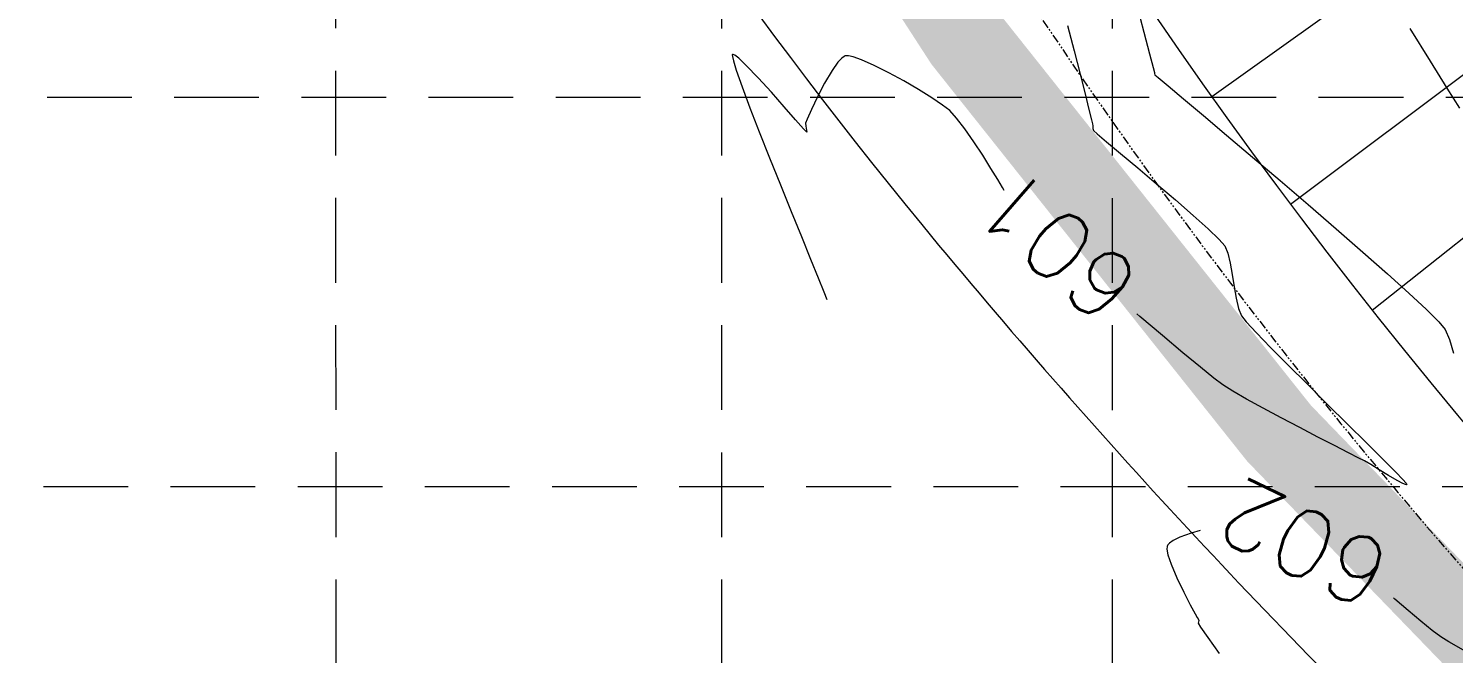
# Model space of a CAD drawing. Extents: x 2140663 to 2528301, y 336313 to 7007653.
# Drawn here: x 2527344.6 to 2527445.5, y 7006239.8 to 7006284 of the extents above; entities that cross this region are included whole.
import ezdxf

# ---------------------------------------------------------------- set-up
doc = ezdxf.new("R2010")
doc.units = 0
doc.header["$MEASUREMENT"] = 0
for name, pattern in [('HIDDEN', [0.375, 0.25, -0.125]), ('PHANTOM2', [1.25, 0.625, -0.125, 0.125, -0.125, 0.125, -0.125]), ('xdrc002pt$0$HIDDEN2', [0.1875, 0.125, -0.0625])]:
    doc.linetypes.add(name, pattern=pattern)
for name, color, linetype in [('1 EXISTING CONTOURS', 43, 'Continuous'), ('GRID', 254, 'HIDDEN'), ('LIMITS OF DISTURBANCE', 1, 'HIDDEN'), ('xdrc002ar$0$xdrc002ar$0$C-PKNG-FACE-N', 1, 'Continuous'), ('xdrc002ar$0$xdrc002ar$0$C-PKNG-STRP-N', 6, 'Continuous'), ('xdrc002bs$0$v-rail-road-exist-demo', 14, 'xdrc002bs$0$TRACKS'), ('xdrc002bs$0$v-rail-road-exst', 14, 'xdrc002bs$0$TRACKS'), ('xdrc002pt$0$V-ESMT-ACCS-N', 2, 'xdrc002pt$0$HIDDEN2'), ('xdrc002pt$0$v-prop-line', 3, 'PHANTOM2')]:
    doc.layers.add(name, color=color, linetype=linetype)
doc.styles.add('L200', font='simplex', dxfattribs={"height": 12})
doc.linetypes.add('xdrc002bs$0$TRACKS', pattern='A,0.15,[130,ltypeshp.shx,S=0.25,R=0,X=0,Y=0],0.15', length=0.3)

msp = doc.modelspace()

# ---------------------------------------------------------------- linework, layer by layer
at = {"layer": '1 EXISTING CONTOURS', "color": 43, "lineweight": 0, "extrusion": (0.9666016999727506, 0.2562833463371914, 0), "elevation": 4238605.763882617}
msp.add_lwpolyline([(6124551.259603797, 602.0000000000007), (6124549.193300936, 602.0000000000007)], dxfattribs=at)
at = {"layer": '1 EXISTING CONTOURS', "color": 43, "lineweight": 0, "extrusion": (0.9687707987243398, 0.2479579390521802, 0), "elevation": 4185752.726569037}
msp.add_lwpolyline([(6160790.158899791, 601), (6160788.302489394, 601)], dxfattribs=at)
at = {"layer": '1 EXISTING CONTOURS', "color": 43, "lineweight": 0, "extrusion": (0.9666358050656209, 0.2561546805450546, 0), "elevation": 4237790.4928522}
msp.add_lwpolyline([(6125113.336214568, 602), (6125111.760209631, 602)], dxfattribs=at)
at = {"layer": '1 EXISTING CONTOURS', "color": 43, "lineweight": 0, "extrusion": (0.8500659156973425, 0.5266763132794551, 0), "elevation": 5838536.474811409}
msp.add_lwpolyline([(4624659.174288635, 603), (4624656.459046607, 603)], dxfattribs=at)
at = {"layer": '1 EXISTING CONTOURS', "color": 43, "lineweight": 0}
for points, elevation in [([(2527394.461077902, 7006282.154099799), (2527394.44821514, 7006282.131935425)], 601), ([(2527394.44821514, 7006282.131935425), (2527394.450920553, 7006282.024147709)], 601), ([(2527402.507649023, 7006282.07292625), (2527402.443804145, 7006282.06165544)], 601), ([(2527402.673693645, 7006282.066913292), (2527402.507649023, 7006282.07292625)], 601), ([(2527405.518106358, 7006280.870333862), (2527404.497461565, 7006281.384114066)], 601), ([(2527394.729143302, 7006281.049212194), (2527395.144135083, 7006279.875132986)], 601), ([(2527400.980888102, 7006280.129426078), (2527400.472714815, 7006279.156616394)], 601), ([(2527424.326673005, 7006280.892218255), (2527424.336524314, 7006280.811599629)], 602), ([(2527424.336524314, 7006280.811599629), (2527424.349566544, 7006280.732963896)], 602), ([(2527400.472714815, 7006279.156616394), (2527400.041596602, 7006278.263863171)], 601), ([(2527425.299613714, 7006279.936796872), (2527426.384117214, 7006279.027316366)], 602), ([(2527398.923215695, 7006277.544571458), (2527398.128846787, 7006278.453660368)], 601), ([(2527409.841540277, 7006278.188454092), (2527409.325305681, 7006278.588299855)], 601), ([(2527399.620099099, 7006277.305141476), (2527399.643027985, 7006277.084794472)], 601), ([(2527419.871657672, 7006277.535652799), (2527419.939119357, 7006277.260458599)], 601), ([(2527419.939119357, 7006277.260458599), (2527419.955738952, 7006277.11045798)], 601), ([(2527399.703918218, 7006276.810499663), (2527399.710828703, 7006276.662591758)], 601), ([(2527411.535994549, 7006275.994532189), (2527410.903955108, 7006276.904908211)], 601), ([(2527420.264292415, 7006276.560362097), (2527420.939147322, 7006275.991655766)], 601), ([(2527412.168609506, 7006275.030304344), (2527411.535994549, 7006275.994532189)], 601), ([(2527397.087645799, 7006274.846935141), (2527397.850188676, 7006272.941266172)], 601), ([(2527423.140081604, 7006274.141521345), (2527424.464774604, 7006273.019499973)], 601), ([(2527431.269615578, 7006274.904955481), (2527433.218241045, 7006273.247214456)], 602), ([(2527397.850188676, 7006272.941266172), (2527398.611014963, 7006271.056987551)], 601), ([(2527429.515121729, 7006268.113294632), (2527429.686701877, 7006267.409644111)], 601), ([(2527399.985750782, 7006267.679461823), (2527400.528776823, 7006266.349644946)], 601), ([(2527429.686701877, 7006267.409644111), (2527429.833108906, 7006266.591866934)], 601), ([(2527400.528776823, 7006266.349644946), (2527400.92831929, 7006265.368078883)], 601), ([(2527440.822413437, 7006266.646299167), (2527442.340069253, 7006265.275111134)], 602), ([(2527429.969940653, 7006265.734795688), (2527430.112794951, 7006264.913262965)], 601), ([(2527443.57004819, 7006264.124150854), (2527444.445189266, 7006263.247724041)], 602), ([(2527424.886925193, 7006262.284191943), (2527423.3004254, 7006263.632429787)], 601), ([(2527444.445189266, 7006263.247724041), (2527444.898331497, 7006262.700136415)], 602), ([(2527444.898331497, 7006262.700136415), (2527445.210022467, 7006262.000993254)], 602), ([(2527428.539242003, 7006259.261091426), (2527427.574599424, 7006260.038333341)], 601), ([(2527429.871430271, 7006258.34706513), (2527429.160066986, 7006258.794560329)], 601), ([(2527437.99976003, 7006256.005430712), (2527439.328635527, 7006254.690218925)], 601), ([(2527437.073534309, 7006254.493949257), (2527435.898901817, 7006255.09847471)], 601), ([(2527439.328635527, 7006254.690218925), (2527440.489640072, 7006253.53410256)], 601), ([(2527441.405610363, 7006252.608396402), (2527441.910108191, 7006252.081650356)], 601), ([(2527442.09754967, 7006251.730921122), (2527441.897720458, 7006251.809883158)], 601), ([(2527442.174568025, 7006251.722552801), (2527442.09754967, 7006251.730921122)], 601), ([(2527442.190565294, 7006251.750395818), (2527442.193794959, 7006251.733473828)], 601), ([(2527425.244056099, 7006247.423872153), (2527425.220422185, 7006247.352516451)], 602), ([(2527425.277774593, 7006247.479309901), (2527425.244056099, 7006247.423872153)], 602), ([(2527425.917610602, 7006245.125586133), (2527426.400539839, 7006244.12354168)], 602), ([(2527426.400539839, 7006244.12354168), (2527426.860606949, 7006243.232989258)], 602), ([(2527426.860606949, 7006243.232989258), (2527427.206571334, 7006242.591608819)], 602), ([(2527443.181063614, 7006242.059387533), (2527442.283050925, 7006242.819697017)], 602), ([(2527427.347192397, 7006242.337080315), (2527427.413965033, 7006242.229018711)], 602), ([(2527427.413965033, 7006242.229018711), (2527427.470132036, 7006242.126292144)], 602), ([(2527427.470132036, 7006242.126292144), (2527427.439174701, 7006242.022381327)], 602), ([(2527443.969541986, 7006241.418915238), (2527443.181063614, 7006242.059387533)], 602), ([(2527446.208741483, 7006240.019498163), (2527445.164171305, 7006240.608952718)], 602)]:
    msp.add_lwpolyline(points, dxfattribs=dict(at, elevation=elevation))
at = {"layer": '1 EXISTING CONTOURS', "color": 43, "lineweight": 0, "extrusion": (0.1916915844061739, -0.9814552136841757, 0), "elevation": -6391871.900020233}
msp.add_lwpolyline([(3823569.835471842, 601.0000000000007), (3823569.797777507, 601.0000000000007)], dxfattribs=at)
at = {"layer": '1 EXISTING CONTOURS', "color": 43, "lineweight": 0, "extrusion": (-0.3748467730340405, -0.9270867795120189, 0), "elevation": -7442817.237082483}
msp.add_lwpolyline([(-283168.1035138192, 601.0000000000007), (-283168.2333637392, 601.0000000000007)], dxfattribs=at)
at = {"layer": '1 EXISTING CONTOURS', "color": 43, "lineweight": 0, "extrusion": (0.9692880479482521, 0.2459282011170477, 0), "elevation": 4172839.114679669}
msp.add_lwpolyline([(6169542.29413088, 601), (6169540.600091279, 601)], dxfattribs=at)
at = {"layer": '1 EXISTING CONTOURS', "color": 43, "lineweight": 0, "extrusion": (0.9666750345686075, 0.2560065966762995, 0), "elevation": 4236852.125063857}
msp.add_lwpolyline([(6125760.883899134, 602), (6125759.87835986, 602)], dxfattribs=at)
at = {"layer": '1 EXISTING CONTOURS', "color": 43, "lineweight": 0, "extrusion": (0.974922757105531, 0.2225435186154604, 0), "elevation": 4023217.020450768}
msp.add_lwpolyline([(6268128.534003953, 601), (6268128.2154934, 601)], dxfattribs=at)
at = {"layer": '1 EXISTING CONTOURS', "color": 43, "lineweight": 0, "extrusion": (0.9545979370726491, 0.2978972617139051, 0), "elevation": 4499797.733966824}
msp.add_lwpolyline([(5935278.163059947, 601.0000000000007), (5935277.467047211, 601.0000000000007)], dxfattribs=at)
at = {"layer": '1 EXISTING CONTOURS', "color": 43, "lineweight": 0, "extrusion": (-0.6027486041764412, -0.7979311500144307, 0), "elevation": -7113914.321950686}
msp.add_lwpolyline([(-2206339.513974871, 601), (-2206339.869422797, 601)], dxfattribs=at)
at = {"layer": '1 EXISTING CONTOURS', "color": 43, "lineweight": 0, "extrusion": (-0.6853574551935862, -0.7282068103297109, 0), "elevation": -6834191.131866608}
msp.add_lwpolyline([(-2961340.61842395, 601), (-2961341.352174342, 601)], dxfattribs=at)
at = {"layer": '1 EXISTING CONTOURS', "color": 43, "lineweight": 0, "extrusion": (0.7221312420259046, 0.6917560764388879, 0), "elevation": 6671748.934173279}
msp.add_lwpolyline([(3311112.319264577, 601.0000000000007), (3311113.535439322, 601.0000000000007)], dxfattribs=at)
at = {"layer": '1 EXISTING CONTOURS', "color": 43, "lineweight": 0, "extrusion": (0.8166449157738781, -0.5771404348515841, 0), "elevation": -1979618.487299617}
msp.add_lwpolyline([(7180310.103259129, 601), (7180309.394911686, 601)], dxfattribs=at)
at = {"layer": '1 EXISTING CONTOURS', "color": 43, "lineweight": 0, "extrusion": (0.7314794091741423, -0.6818635303007837, 0), "elevation": -2928585.450631867}
msp.add_lwpolyline([(6848294.341905579, 601), (6848293.932985861, 601)], dxfattribs=at)
at = {"layer": '1 EXISTING CONTOURS', "color": 43, "lineweight": 0, "extrusion": (0.5773951352902122, -0.8164648539546558, 0), "elevation": -4261073.203054068}
msp.add_lwpolyline([(6108928.366155197, 601), (6108928.162390118, 601)], dxfattribs=at)
at = {"layer": '1 EXISTING CONTOURS', "color": 43, "lineweight": 0, "extrusion": (0.3750764383013776, -0.9269938864044104, 0), "elevation": -5546811.530803226}
msp.add_lwpolyline([(4970777.935310565, 601), (4970777.853248868, 601)], dxfattribs=at)
at = {"layer": '1 EXISTING CONTOURS', "color": 43, "lineweight": 0, "extrusion": (-0.2176162667351958, -0.9760344053629649, 0), "elevation": -7388376.285370687}
msp.add_lwpolyline([(942151.3630426428, 601.0000000000003), (942151.018635923, 601.0000000000003)], dxfattribs=at)
at = {"layer": '1 EXISTING CONTOURS', "color": 43, "lineweight": 0, "extrusion": (-0.3340385051634019, -0.9425594289317782, 0), "elevation": -7448087.076635924}
msp.add_lwpolyline([(41860.19613139378, 601), (41859.57429215033, 601)], dxfattribs=at)
at = {"layer": '1 EXISTING CONTOURS', "color": 43, "lineweight": 0, "extrusion": (0.4056881469042156, 0.9140115576191713, 0), "elevation": 7429160.208064864}
msp.add_lwpolyline([(532288.389952194, 601), (532289.3762577418, 601)], dxfattribs=at)
at = {"layer": '1 EXISTING CONTOURS', "color": 43, "lineweight": 0, "extrusion": (0.9667706953047333, 0.255645110847054, 0), "elevation": 4234561.228944488}
msp.add_lwpolyline([(6127343.73242612, 602), (6127343.377520245, 602)], dxfattribs=at)
at = {"layer": '1 EXISTING CONTOURS', "color": 43, "lineweight": 0, "extrusion": (0.8498327010920245, 0.5270525402221622, 0), "elevation": 5840582.989934778}
msp.add_lwpolyline([(4622071.59935772, 603), (4622069.359904164, 603)], dxfattribs=at)
at = {"layer": '1 EXISTING CONTOURS', "color": 43, "lineweight": 0, "extrusion": (0.7399190200721768, 0.6726959519243666, 0), "elevation": 6583165.119152768}
msp.add_lwpolyline([(3483909.58224083, 601), (3483910.969786433, 601)], dxfattribs=at)
at = {"layer": '1 EXISTING CONTOURS', "color": 43, "lineweight": 0, "extrusion": (0.8620302800388813, -0.5068567808524298, 0), "elevation": -1372484.416825734}
msp.add_lwpolyline([(7320656.99834967, 601), (7320655.94709623, 601)], dxfattribs=at)
at = {"layer": '1 EXISTING CONTOURS', "color": 43, "lineweight": 0, "extrusion": (-0.4790102461730268, -0.8778093096232554, 0), "elevation": -7360831.713221582}
msp.add_lwpolyline([(-1137499.016568664, 601), (-1137500.231469044, 601)], dxfattribs=at)
at = {"layer": '1 EXISTING CONTOURS', "color": 43, "lineweight": 0, "extrusion": (-0.5030070944953331, -0.8642822819469129, 0), "elevation": -7326707.358310816}
msp.add_lwpolyline([(-1339814.758718528, 601), (-1339815.960771259, 601)], dxfattribs=at)
at = {"layer": '1 EXISTING CONTOURS', "color": 43, "lineweight": 0, "extrusion": (0.9697194006334402, 0.2442217927113008, 0), "elevation": 4161973.747257626}
msp.add_lwpolyline([(6176875.587245833, 601.0000000000007), (6176874.131694653, 601.0000000000007)], dxfattribs=at)
at = {"layer": '1 EXISTING CONTOURS', "color": 43, "lineweight": 0, "extrusion": (-0.6431121426137077, -0.7657720104723116, 0), "elevation": -6990630.971558982}
msp.add_lwpolyline([(-2570393.388445305, 602), (-2570393.062660846, 602)], dxfattribs=at)
at = {"layer": '1 EXISTING CONTOURS', "color": 43, "lineweight": 0, "extrusion": (0.642018301727773, 0.7666893114205953, 0), "elevation": 6994293.238964533}
msp.add_lwpolyline([(2560410.897584552, 602.0000000000007), (2560409.983823866, 602.0000000000007)], dxfattribs=at)
at = {"layer": '1 EXISTING CONTOURS', "color": 43, "lineweight": 0, "extrusion": (0.9362852346744206, 0.3512406003449276, 0), "elevation": 4827252.705167802}
msp.add_lwpolyline([(5672152.609348697, 601), (5672151.029115167, 601)], dxfattribs=at)
at = {"layer": '1 EXISTING CONTOURS', "color": 43, "lineweight": 0, "extrusion": (0.7488361920439056, 0.6627551263364041, 0), "elevation": 6536054.152288224}
msp.add_lwpolyline([(3571508.81145205, 601), (3571510.196207623, 601)], dxfattribs=at)
at = {"layer": '1 EXISTING CONTOURS', "color": 43, "lineweight": 0, "extrusion": (0.5271196399955649, 0.8497910832263104, 0), "elevation": 7286120.198440129}
msp.add_lwpolyline([(1545378.058662806, 601.0000000000003), (1545379.162499804, 601.0000000000003)], dxfattribs=at)
at = {"layer": '1 EXISTING CONTOURS', "color": 43, "lineweight": 0, "extrusion": (0.9701011659290149, 0.2427009020650028, 0), "elevation": 4152282.843517177}
msp.add_lwpolyline([(6183392.814555226, 601), (6183391.673614608, 601)], dxfattribs=at)
at = {"layer": '1 EXISTING CONTOURS', "color": 43, "lineweight": 0, "extrusion": (0.8494149619904388, 0.5277255179984969, 0), "elevation": 5844242.247915816}
msp.add_lwpolyline([(4617441.648549151, 603.0000000000003), (4617439.958046018, 603.0000000000003)], dxfattribs=at)
at = {"layer": '1 EXISTING CONTOURS', "color": 43, "lineweight": 0, "extrusion": (0.9325114651654605, 0.3611403706801088, 0), "elevation": 4887075.443361793}
msp.add_lwpolyline([(5620690.312366649, 601.0000000000007), (5620688.485789299, 601.0000000000007)], dxfattribs=at)
at = {"layer": '1 EXISTING CONTOURS', "color": 43, "lineweight": 0, "extrusion": (0.9109205801512439, -0.4125817454237663, 0), "elevation": -588401.802863807}
msp.add_lwpolyline([(7424922.181365316, 601.0000000000007), (7424921.450189697, 601.0000000000007)], dxfattribs=at)
at = {"layer": '1 EXISTING CONTOURS', "color": 43, "lineweight": 0, "extrusion": (0.5579947616782007, 0.8298444709339745, 0), "elevation": 7224402.712460935}
msp.add_lwpolyline([(1812110.096737573, 601), (1812111.017156724, 601)], dxfattribs=at)
at = {"layer": '1 EXISTING CONTOURS', "color": 43, "lineweight": 0, "extrusion": (0.7347522663441292, 0.6783355416769535, 0), "elevation": 6609627.619156607}
msp.add_lwpolyline([(3433446.144710003, 601), (3433446.853703196, 601)], dxfattribs=at)
at = {"layer": '1 EXISTING CONTOURS', "color": 43, "lineweight": 0, "extrusion": (0.9704911006284596, 0.2411369395197703, 0), "elevation": 4142310.815368731}
msp.add_lwpolyline([(6190076.454356023, 601.0000000000007), (6190075.704151157, 601.0000000000007)], dxfattribs=at)
at = {"layer": '1 EXISTING CONTOURS', "color": 43, "lineweight": 0, "extrusion": (-0.6434907936039929, -0.7654538513502323, 0), "elevation": -6989358.874784928}
msp.add_lwpolyline([(-2573847.791772108, 602), (-2573845.961125539, 602)], dxfattribs=at)
at = {"layer": '1 EXISTING CONTOURS', "color": 43, "lineweight": 0, "extrusion": (0.7522561728864414, 0.6588707387297179, 0), "elevation": 6517482.702872783}
msp.add_lwpolyline([(3605285.48139689, 601.0000000000003), (3605286.336255722, 601.0000000000003)], dxfattribs=at)
at = {"layer": '1 EXISTING CONTOURS', "color": 43, "lineweight": 0, "extrusion": (0.9254410274538899, -0.3788916793822327, 0), "elevation": -315660.8731515966}
msp.add_lwpolyline([(7441507.470685062, 601), (7441507.154426363, 601)], dxfattribs=at)
at = {"layer": '1 EXISTING CONTOURS', "color": 43, "lineweight": 0, "extrusion": (0.7952093866609508, 0.6063349168292345, 0), "elevation": 6257971.199194448}
msp.add_lwpolyline([(4038999.680085922, 601.0000000000007), (4039000.639093119, 601.0000000000007)], dxfattribs=at)
at = {"layer": '1 EXISTING CONTOURS', "color": 43, "lineweight": 0, "extrusion": (0.9955788897559625, 0.09392909172500885, 0), "elevation": 3174339.198840688}
msp.add_lwpolyline([(6737903.326102147, 601.0000000000007), (6737903.139155462, 601.0000000000007)], dxfattribs=at)
at = {"layer": '1 EXISTING CONTOURS', "color": 43, "lineweight": 0, "extrusion": (0.6446779940093273, 0.7644542393368681, 0), "elevation": 6985355.87856906}
msp.add_lwpolyline([(2584690.264205317, 602), (2584688.104643158, 602)], dxfattribs=at)
at = {"layer": '1 EXISTING CONTOURS', "color": 43, "lineweight": 0, "extrusion": (0.9300876643408007, 0.3673376330313491, 0), "elevation": 4924369.272750457}
msp.add_lwpolyline([(5588043.728263531, 601), (5588041.744209474, 601)], dxfattribs=at)
at = {"layer": '1 EXISTING CONTOURS', "color": 43, "lineweight": 0, "extrusion": (0.7289335217883245, 0.6845844877100784, 0), "elevation": 6638694.691996619}
msp.add_lwpolyline([(3376891.286010091, 601.0000000000007), (3376891.61375859, 601.0000000000007)], dxfattribs=at)
at = {"layer": '1 EXISTING CONTOURS', "color": 43, "lineweight": 0, "extrusion": (0.976235399370869, 0.2167128169149208, 0), "elevation": 3985687.043013488}
msp.add_lwpolyline([(6292055.811866941, 601), (6292055.530894947, 601)], dxfattribs=at)
at = {"layer": '1 EXISTING CONTOURS', "color": 43, "lineweight": 0, "extrusion": (0.9711858218695537, 0.2383235183517556, 0), "elevation": 4124355.011132511}
msp.add_lwpolyline([(6202053.192619661, 601), (6202053.04937782, 601)], dxfattribs=at)
at = {"layer": '1 EXISTING CONTOURS', "color": 43, "lineweight": 0, "extrusion": (-0.6586910897432392, -0.7524134822641498, 0), "elevation": -6936406.152613653}
msp.add_lwpolyline([(-2713307.201762092, 601.0000000000007), (-2713306.860386189, 601.0000000000007)], dxfattribs=at)
at = {"layer": '1 EXISTING CONTOURS', "color": 43, "lineweight": 0, "extrusion": (-0.6461483757079761, -0.7632118163196532, 0), "elevation": -6980367.405421529}
msp.add_lwpolyline([(-2598130.141827354, 602), (-2598127.739694146, 602)], dxfattribs=at)
at = {"layer": '1 EXISTING CONTOURS', "color": 43, "lineweight": 0, "extrusion": (-0.6429354073963195, -0.7659204018147896, 0), "elevation": -6991218.133926969}
msp.add_lwpolyline([(-2568779.647759423, 601), (-2568778.352375736, 601)], dxfattribs=at)
at = {"layer": '1 EXISTING CONTOURS', "color": 43, "lineweight": 0, "extrusion": (-0.6439030934069325, -0.7651070554510546, 0), "elevation": -6987965.35634907}
msp.add_lwpolyline([(-2577613.896270876, 601), (-2577612.3163959, 601)], dxfattribs=at)
at = {"layer": '1 EXISTING CONTOURS', "color": 43, "lineweight": 0, "extrusion": (0.8456864596985093, 0.5336800650976217, 0), "elevation": 5876507.563334968}
msp.add_lwpolyline([(4576281.34257912, 601), (4576282.435380106, 601)], dxfattribs=at)
at = {"layer": '1 EXISTING CONTOURS', "color": 43, "lineweight": 0, "extrusion": (0.8528412365473311, 0.522170302913158, 0), "elevation": 5813950.088818269}
msp.add_lwpolyline([(4655498.663523295, 601), (4655499.590065589, 601)], dxfattribs=at)
at = {"layer": '1 EXISTING CONTOURS', "color": 43, "lineweight": 0, "extrusion": (0.8594751853714709, 0.5111774698973692, 0), "elevation": 5753698.026255738}
msp.add_lwpolyline([(4729760.699565433, 601.0000000000007), (4729761.353810361, 601.0000000000007)], dxfattribs=at)
at = {"layer": '1 EXISTING CONTOURS', "color": 43, "lineweight": 0, "extrusion": (0.6502513975455769, 0.7597191059793246, 0), "elevation": 6966266.629984982}
msp.add_lwpolyline([(2635699.665602854, 602), (2635697.03732421, 602)], dxfattribs=at)
at = {"layer": '1 EXISTING CONTOURS', "color": 43, "lineweight": 0, "extrusion": (0.8719048226814409, 0.4896753824574452, 0), "elevation": 5634463.370887273}
msp.add_lwpolyline([(4871190.540906454, 601), (4871190.79636822, 601)], dxfattribs=at)
at = {"layer": '1 EXISTING CONTOURS', "color": 43, "lineweight": 0, "extrusion": (-0.6503175829270567, -0.759662452235143, 0), "elevation": -6966031.111985201}
msp.add_lwpolyline([(-2636313.068618504, 601), (-2636311.304783374, 601)], dxfattribs=at)
at = {"layer": '1 EXISTING CONTOURS', "color": 43, "lineweight": 0, "extrusion": (0.9264545414625167, 0.3764066718370946, 0), "elevation": 4978727.09181012}
msp.add_lwpolyline([(5539661.939885665, 601.0000000000003), (5539660.017316263, 601.0000000000003)], dxfattribs=at)
at = {"layer": '1 EXISTING CONTOURS', "color": 43, "lineweight": 0, "extrusion": (0.6567102002702139, 0.7541430320973972, 0), "elevation": 6943517.419954529}
msp.add_lwpolyline([(2695049.644749142, 601.0000000000007), (2695047.981334646, 601.0000000000007)], dxfattribs=at)
at = {"layer": '1 EXISTING CONTOURS', "color": 43, "lineweight": 0, "extrusion": (-0.6531823916939957, -0.7572006096015188, 0), "elevation": -6956029.258319828}
msp.add_lwpolyline([(-2662597.71463893, 602), (-2662595.102754402, 602)], dxfattribs=at)
at = {"layer": '1 EXISTING CONTOURS', "color": 43, "lineweight": 0, "extrusion": (-0.6676326300971309, -0.744490880555019, 0), "elevation": -6903497.47733457}
msp.add_lwpolyline([(-2795968.591265481, 601), (-2795967.156335353, 601)], dxfattribs=at)
at = {"layer": '1 EXISTING CONTOURS', "color": 43, "lineweight": 0, "extrusion": (0.9259500162392937, 0.3776460875296494, 0), "elevation": 4986135.63518332}
msp.add_lwpolyline([(5532992.679349164, 601), (5532990.955333237, 601)], dxfattribs=at)
at = {"layer": '1 EXISTING CONTOURS', "color": 43, "lineweight": 0, "extrusion": (0.6895093344285146, 0.7242767963534018, 0), "elevation": 6817163.947075013}
msp.add_lwpolyline([(3000330.894680031, 601.0000000000007), (3000329.81575668, 601.0000000000007)], dxfattribs=at)
at = {"layer": '1 EXISTING CONTOURS', "color": 43, "lineweight": 0, "extrusion": (0.7525642320449273, 0.6585188506387869, 0), "elevation": 6515812.856455293}
msp.add_lwpolyline([(3608307.928138862, 601), (3608307.329989376, 601)], dxfattribs=at)
at = {"layer": '1 EXISTING CONTOURS', "color": 43, "lineweight": 0, "extrusion": (-0.6570679853194143, -0.7538313224245105, 0), "elevation": -6942243.717060413}
msp.add_lwpolyline([(-2698334.28187622, 602.0000000000003), (-2698331.772658883, 602.0000000000003)], dxfattribs=at)
at = {"layer": '1 EXISTING CONTOURS', "color": 43, "lineweight": 0, "extrusion": (0.9244126712945699, 0.3813937770205976, 0), "elevation": 5008534.928130832}
msp.add_lwpolyline([(5512737.690267565, 601), (5512737.133491042, 601)], dxfattribs=at)
at = {"layer": '1 EXISTING CONTOURS', "color": 43, "lineweight": 0, "extrusion": (-0.6624521714912147, -0.7491042120336625, 0), "elevation": -6922732.516496994}
msp.add_lwpolyline([(-2748002.308485275, 602.0000000000007), (-2747999.988151623, 602.0000000000007)], dxfattribs=at)
at = {"layer": '1 EXISTING CONTOURS', "color": 43, "lineweight": 0, "extrusion": (0.9874944360077292, 0.1576538577192992, 0), "elevation": 3600387.85401266}
msp.add_lwpolyline([(6520190.21335097, 601.0000000000007), (6520189.345425832, 601.0000000000007)], dxfattribs=at)
at = {"layer": '1 EXISTING CONTOURS', "color": 43, "lineweight": 0, "extrusion": (0.9284899855407874, 0.371357437989962, 0), "elevation": 4948495.208358523}
msp.add_lwpolyline([(5566678.096788379, 601.0000000000007), (5566677.502705362, 601.0000000000007)], dxfattribs=at)
at = {"layer": '1 EXISTING CONTOURS', "color": 43, "lineweight": 0, "extrusion": (-0.6832631231589982, -0.730172243057083, 0), "elevation": -6842688.578260855}
msp.add_lwpolyline([(-2941654.450907062, 602), (-2941652.766401866, 602)], dxfattribs=at)
at = {"layer": '1 EXISTING CONTOURS', "color": 43, "lineweight": 0, "extrusion": (0.9742828830771609, 0.2253283465142704, 0), "elevation": 4041141.985216391}
msp.add_lwpolyline([(6256582.331049733, 601), (6256581.601116341, 601)], dxfattribs=at)
at = {"layer": '1 EXISTING CONTOURS', "color": 43, "lineweight": 0, "extrusion": (0.9337011906185227, 0.3580531896765527, 0), "elevation": 4868479.904371001}
msp.add_lwpolyline([(5636802.754828481, 601.0000000000003), (5636802.191524166, 601.0000000000003)], dxfattribs=at)
at = {"layer": '1 EXISTING CONTOURS', "color": 43, "lineweight": 0, "extrusion": (-0.6501800857758107, -0.7597801366583359, 0), "elevation": -6966500.238374202}
msp.add_lwpolyline([(-2635047.068910469, 601), (-2635047.355669511, 601)], dxfattribs=at)
at = {"layer": '1 EXISTING CONTOURS', "color": 43, "lineweight": 0, "extrusion": (0.7828562253743689, 0.6222026441542943, 0), "elevation": 6337930.469595387}
msp.add_lwpolyline([(3912323.208556558, 601), (3912322.656646955, 601)], dxfattribs=at)
at = {"layer": '1 EXISTING CONTOURS', "color": 43, "lineweight": 0, "extrusion": (0.7334310488926165, 0.679763853496401, 0), "elevation": 6616300.740452973}
msp.add_lwpolyline([(3420554.884667122, 601), (3420553.831842978, 601)], dxfattribs=at)
at = {"layer": '1 EXISTING CONTOURS', "color": 43, "lineweight": 0, "extrusion": (-0.6438773954037851, -0.7651286817836839, 0), "elevation": -6988043.979006622}
msp.add_lwpolyline([(-2577366.747208458, 601), (-2577368.639020934, 601)], dxfattribs=at)
at = {"layer": '1 EXISTING CONTOURS', "color": 43, "lineweight": 0, "extrusion": (0.717432503555837, 0.6966280232962238, 0), "elevation": 6694020.31239444}
msp.add_lwpolyline([(3265840.789430018, 601), (3265839.338468179, 601)], dxfattribs=at)
at = {"layer": '1 EXISTING CONTOURS', "color": 43, "lineweight": 0, "extrusion": (0.9597518470824231, 0.2808494116459516, 0), "elevation": 4393424.769535027}
msp.add_lwpolyline([(6014441.396394481, 602), (6014440.396976802, 602)], dxfattribs=at)
at = {"layer": '1 EXISTING CONTOURS', "color": 43, "lineweight": 0, "extrusion": (-0.6380818398396673, -0.7699685484919662, 0), "elevation": -7007305.508934699}
msp.add_lwpolyline([(-2524527.554621987, 601), (-2524529.165329656, 601)], dxfattribs=at)
at = {"layer": '1 EXISTING CONTOURS', "color": 43, "lineweight": 0, "extrusion": (0.7098869178273891, 0.7043156706318054, 0), "elevation": 6728811.020446419}
msp.add_lwpolyline([(3193542.982105373, 601), (3193541.237537843, 601)], dxfattribs=at)
at = {"layer": '1 EXISTING CONTOURS', "color": 43, "lineweight": 0, "extrusion": (-0.7058386135523723, -0.7083726784810837, 0), "elevation": -6747003.652074996}
msp.add_lwpolyline([(-3154923.945774687, 601), (-3154922.012458282, 601)], dxfattribs=at)
at = {"layer": '1 EXISTING CONTOURS', "color": 43, "lineweight": 0, "extrusion": (0.6007516359614976, 0.7994357209241929, 0), "elevation": 7119410.753097838}
msp.add_lwpolyline([(2188504.28013877, 601.0000000000003), (2188505.056717756, 601.0000000000003)], dxfattribs=at)
at = {"layer": '1 EXISTING CONTOURS', "color": 43, "lineweight": 0, "extrusion": (-0.4989968464135952, -0.8666038006316884, 0), "elevation": -7332829.647149361}
msp.add_lwpolyline([(-1305819.361613969, 601.0000000000007), (-1305820.487932896, 601.0000000000007)], dxfattribs=at)
at = {"layer": '1 EXISTING CONTOURS', "color": 43, "lineweight": 0, "extrusion": (-0.7037103449812654, -0.7104869811378308, 0), "elevation": -6756437.942939667}
msp.add_lwpolyline([(-3134667.049147698, 601), (-3134665.032041796, 601)], dxfattribs=at)
at = {"layer": '1 EXISTING CONTOURS', "color": 43, "lineweight": 0, "extrusion": (-0.4819410621844951, -0.8762036364798315, 0), "elevation": -7356981.256606496}
msp.add_lwpolyline([(-1162057.88883301, 601), (-1162059.219325393, 601)], dxfattribs=at)
at = {"layer": '1 EXISTING CONTOURS', "color": 43, "lineweight": 0, "extrusion": (-0.4717315660021918, -0.8817422126886746, 0), "elevation": -7369982.138245617}
msp.add_lwpolyline([(-1076527.706221833, 601.0000000000007), (-1076529.158452732, 601.0000000000007)], dxfattribs=at)
at = {"layer": '1 EXISTING CONTOURS', "color": 43, "lineweight": 0, "extrusion": (0.702938361836104, 0.7112507711483865, 0), "elevation": 6759838.113919245}
msp.add_lwpolyline([(3127325.88859958, 601), (3127323.892702774, 601)], dxfattribs=at)
at = {"layer": '1 EXISTING CONTOURS', "color": 43, "lineweight": 0, "extrusion": (-0.4650728150893257, -0.8852724307606613, 0), "elevation": -7377886.202661128}
msp.add_lwpolyline([(-1020950.907643528, 601), (-1020952.398941898, 601)], dxfattribs=at)
at = {"layer": '1 EXISTING CONTOURS', "color": 43, "lineweight": 0, "extrusion": (0.4605689120652634, 0.8876239503522986, 0), "elevation": 7382978.229955958}
msp.add_lwpolyline([(983450.6515107593, 601), (983452.0991039663, 601)], dxfattribs=at)
at = {"layer": '1 EXISTING CONTOURS', "color": 43, "lineweight": 0, "extrusion": (0.4560542832708503, 0.8899519597766561, 0), "elevation": 7387878.420667008}
msp.add_lwpolyline([(945933.6831606384, 601), (945934.7948471671, 601)], dxfattribs=at)
at = {"layer": '1 EXISTING CONTOURS', "color": 43, "lineweight": 0, "extrusion": (-0.4565383280836629, -0.8897037456314174, 0), "elevation": -7387362.762606353}
msp.add_lwpolyline([(-949951.5504931835, 601), (-949952.3699386958, 601)], dxfattribs=at)
at = {"layer": '1 EXISTING CONTOURS', "color": 43, "lineweight": 0, "extrusion": (-0.4633285662435981, -0.8861865716104322, 0), "elevation": -7379882.46074677}
msp.add_lwpolyline([(-1006414.678837614, 601), (-1006415.123192014, 601)], dxfattribs=at)
at = {"layer": '1 EXISTING CONTOURS', "color": 43, "lineweight": 0, "extrusion": (-0.5064553173928915, -0.8622662068552066, 0), "elevation": -7321290.564492324}
msp.add_lwpolyline([(-1369028.374812384, 601.0000000000003), (-1369028.893228107, 601.0000000000003)], dxfattribs=at)
at = {"layer": '1 EXISTING CONTOURS', "color": 43, "lineweight": 0, "extrusion": (0.5232091570791649, 0.8522043052863026, 0), "elevation": 7293138.653410032}
msp.add_lwpolyline([(1511840.157677452, 601), (1511840.865601329, 601)], dxfattribs=at)
at = {"layer": '1 EXISTING CONTOURS', "color": 43, "lineweight": 0, "extrusion": (0.7108349092926344, 0.703358892551258, 0), "elevation": 6724503.657875543}
msp.add_lwpolyline([(3202591.851612542, 601), (3202590.549332438, 601)], dxfattribs=at)
at = {"layer": '1 EXISTING CONTOURS', "color": 43, "lineweight": 0, "extrusion": (-0.5212064655889479, -0.8534306182861481, 0), "elevation": -7296668.82921428}
msp.add_lwpolyline([(-1494708.590264196, 601.0000000000007), (-1494709.362050825, 601.0000000000007)], dxfattribs=at)
at = {"layer": '1 EXISTING CONTOURS', "color": 43, "lineweight": 0, "extrusion": (-0.504398917626235, -0.8634707475632761, 0), "elevation": -7324532.424714359}
msp.add_lwpolyline([(-1351574.12409454, 601.0000000000007), (-1351574.834163828, 601.0000000000007)], dxfattribs=at)
at = {"layer": '1 EXISTING CONTOURS', "color": 43, "lineweight": 0, "extrusion": (0.4630977473399976, 0.8863072133344171, 0), "elevation": 7380144.166903834}
msp.add_lwpolyline([(1004489.445220402, 601.0000000000007), (1004489.88513036, 601.0000000000007)], dxfattribs=at)
at = {"layer": '1 EXISTING CONTOURS', "color": 43, "lineweight": 0, "extrusion": (0.7469748727857336, 0.6648522688738733, 0), "elevation": 6546058.192063933}
msp.add_lwpolyline([(3553118.769013209, 601), (3553118.439189414, 601)], dxfattribs=at)
at = {"layer": '1 EXISTING CONTOURS', "color": 43, "lineweight": 0, "extrusion": (0.8112795654399128, 0.5846584188221584, 0), "elevation": 6146726.272292713}
msp.add_lwpolyline([(4206338.625253763, 601), (4206338.520623431, 601)], dxfattribs=at)
at = {"layer": '1 EXISTING CONTOURS', "color": 43, "lineweight": 0, "extrusion": (0.4938943041637403, -0.869521946999968, 0), "elevation": -4843800.344843627}
msp.add_lwpolyline([(5658014.281978518, 601.0000000000003), (5658014.259866444, 601.0000000000003)], dxfattribs=at)
at = {"layer": '1 EXISTING CONTOURS', "color": 43, "lineweight": 0, "extrusion": (0.4380795813214555, -0.8989361937474863, 0), "elevation": -5190956.134320538}
msp.add_lwpolyline([(5341289.017757337, 602), (5341288.475498075, 602)], dxfattribs=at)
at = {"layer": '1 EXISTING CONTOURS', "color": 43, "lineweight": 0, "extrusion": (0.3466975105165309, -0.9379769912965029, 0), "elevation": -5695447.077803751}
msp.add_lwpolyline([(4799717.137507224, 602), (4799716.298240123, 602)], dxfattribs=at)
at = {"layer": '1 EXISTING CONTOURS', "color": 43, "lineweight": 0, "extrusion": (0.2833963458237223, -0.9590028733918169, 0), "elevation": -6002748.695918739}
msp.add_lwpolyline([(4409355.501364236, 602), (4409354.840539569, 602)], dxfattribs=at)
at = {"layer": '1 EXISTING CONTOURS', "color": 43, "lineweight": 0, "extrusion": (0.9988582676297068, -0.04777197073369937, 0), "elevation": 2189837.33375706}
msp.add_lwpolyline([(7118988.176781428, 602.0000000000007), (7118987.985550111, 602.0000000000007)], dxfattribs=at)
at = {"layer": '1 EXISTING CONTOURS', "color": 43, "lineweight": 0, "extrusion": (0.98403219721723, 0.1779905470518884, 0), "elevation": 3734113.549021404}
msp.add_lwpolyline([(6444514.992591589, 602), (6444514.595499082, 602)], dxfattribs=at)
at = {"layer": '1 EXISTING CONTOURS', "color": 43, "lineweight": 0, "extrusion": (0.7233975535330425, -0.6904317341652316, 0), "elevation": -3009002.334451008}
msp.add_lwpolyline([(6813317.060583932, 602), (6813316.903486784, 602)], dxfattribs=at)
at = {"layer": '1 EXISTING CONTOURS', "color": 43, "lineweight": 0, "extrusion": (-0.5657532050252321, 0.8245746242782866, 0), "elevation": 4347274.963833256}
msp.add_lwpolyline([(-6047858.179203371, 602), (-6047857.869163608, 602)], dxfattribs=at)
at = {"layer": '1 EXISTING CONTOURS', "color": 43, "lineweight": 0, "extrusion": (0.9495346838206408, 0.3136620541628136, 0), "elevation": 4597471.720076855}
msp.add_lwpolyline([(5859916.906550765, 602), (5859916.201669726, 602)], dxfattribs=at)
at = {"layer": '1 EXISTING CONTOURS', "color": 43, "lineweight": 0, "extrusion": (0.9203948235542164, 0.3909902412779672, 0), "elevation": 5065603.203591069}
msp.add_lwpolyline([(5460313.937061287, 602.0000000000007), (5460312.876802682, 602.0000000000007)], dxfattribs=at)
at = {"layer": '1 EXISTING CONTOURS', "color": 43, "lineweight": 0, "extrusion": (-0.6604093813907944, -0.750905752389092, 0), "elevation": -6930174.621722015}
msp.add_lwpolyline([(-2729118.783834982, 602), (-2729118.911812902, 602)], dxfattribs=at)
at = {"layer": '1 EXISTING CONTOURS', "color": 43, "lineweight": 0, "extrusion": (-0.6550474203826948, -0.7555877692564757, 0), "elevation": -6949425.93068273}
msp.add_lwpolyline([(-2679716.809042366, 602.0000000000007), (-2679718.055653489, 602.0000000000007)], dxfattribs=at)
at = {"layer": '1 EXISTING CONTOURS', "color": 43, "lineweight": 0, "extrusion": (0.8752989264739054, 0.4835822466898768, 0), "elevation": 5600348.853957327}
msp.add_lwpolyline([(4910337.692152068, 602), (4910337.401361691, 602)], dxfattribs=at)
at = {"layer": '1 EXISTING CONTOURS', "color": 43, "lineweight": 0, "extrusion": (0.960094325904126, -0.2796763940104741, 0), "elevation": 467088.2391017652}
msp.add_lwpolyline([(7433515.00391087, 602), (7433514.896247548, 602)], dxfattribs=at)
at = {"layer": '1 EXISTING CONTOURS', "color": 43, "lineweight": 0, "extrusion": (0.8209367710516515, 0.5710191047025386, 0), "elevation": 6075556.084189279}
msp.add_lwpolyline([(4308472.281878119, 602.0000000000003), (4308471.956107944, 602.0000000000003)], dxfattribs=at)
at = {"layer": '1 EXISTING CONTOURS', "color": 43, "lineweight": 0, "extrusion": (0.8179862469722073, 0.5752377767187435, 0), "elevation": 6097655.883805204}
msp.add_lwpolyline([(4277137.483340192, 602), (4277136.580669495, 602)], dxfattribs=at)
at = {"layer": '1 EXISTING CONTOURS', "color": 43, "lineweight": 0, "extrusion": (0.8174025739725764, 0.5760668642293246, 0), "elevation": 6101989.479093624}
msp.add_lwpolyline([(4270951.767936062, 602.0000000000003), (4270950.384070111, 602.0000000000003)], dxfattribs=at)
at = {"layer": '1 EXISTING CONTOURS', "color": 43, "lineweight": 0, "extrusion": (-0.5975598627232979, -0.8018243014913637, 0), "elevation": -7128073.703281908}
msp.add_lwpolyline([(-2160081.900149523, 602), (-2160082.66505671, 602)], dxfattribs=at)
at = {"layer": '1 EXISTING CONTOURS', "color": 43, "lineweight": 0, "extrusion": (-0.5189218291732004, -0.8548216979040365, 0), "elevation": -7300632.960995906}
msp.add_lwpolyline([(-1475176.225829041, 602), (-1475176.905863425, 602)], dxfattribs=at)
at = {"layer": 'GRID', "color": 253, "linetype": 'HIDDEN', "lineweight": 0, "ltscale": 24}
for p, q in [((2527366.415647264, 7006032.016217309), (2527366.29970966, 7007623.616497753)), ((2527393.70391521, 7006032.011927022), (2527393.789998551, 7007623.565466588)), ((2527421.368363672, 7006032.007577593), (2527421.22060479, 7007623.464267181)), ((2527228.947377252, 7006279.146858971), (2528272.331315909, 7006279.146858971)), ((2527228.686696025, 7006251.597585191), (2528272.070634682, 7006251.597585191))]:
    msp.add_line(p, q, dxfattribs=at)
at = {"layer": 'LIMITS OF DISTURBANCE', "ltscale": 70, "const_width": 6}
msp.add_lwpolyline([(2527323.279507909, 7007478.034385583), (2527323.279507909, 7007463.102355542), (2527345.362386929, 7006446.874516389, 0.3527120601780434), (2527681.725039883, 7006131.321992346), (2528205.897920626, 7006144.525554366), (2528183.386823632, 7007495.015237641)], format="xyb", close=True, dxfattribs=at)
at = {"layer": 'xdrc002ar$0$xdrc002ar$0$C-PKNG-FACE-N', "color": 7, "linetype": 'Continuous', "lineweight": 0}
msp.add_arc((2527731.944868506, 7006495.461958744), 372.7365509038806, 212.5615500005456, 241.6352742684922, dxfattribs=at)
at = {"layer": 'xdrc002ar$0$xdrc002ar$0$C-PKNG-STRP-N', "color": 7, "linetype": 'Continuous', "lineweight": 0}
for p, q in [((2527443.036640773, 7006289.622065608), (2527428.376899906, 7006279.177366552)), ((2527448.534097433, 7006282.496203871), (2527433.961500568, 7006271.545794047)), ((2527453.849009545, 7006275.233171142), (2527439.737908383, 7006264.058352817))]:
    msp.add_line(p, q, dxfattribs=at)
at = {"layer": 'xdrc002bs$0$v-rail-road-exist-demo', "color": 7, "lineweight": 0, "ltscale": 0.1}
msp.add_lwpolyline([(2527406.993449498, 7006362.756524464, 0.2893170627698015), (2527718.472789923, 7006137.537521685, 0.2893170627698015)], format="xyb", dxfattribs=at)
at = {"layer": 'xdrc002bs$0$v-rail-road-exst', "color": 7, "lineweight": 0, "ltscale": 0.1}
msp.add_lwpolyline([(2527329.612689179, 7006488.599018269, 0.1754023176800247), (2527409.052752624, 7006268.680676657, 0.02902946981657823), (2527447.886468883, 7006227.158564671, 0.06767570571352022), (2527510.611701932, 7006181.840893986, 0.01454100416896879), (2527558.661133012, 7006157.949311711, 0.01454100416896879)], format="xyb", dxfattribs=at)
at = {"layer": 'xdrc002pt$0$V-ESMT-ACCS-N', "color": 7, "lineweight": 0}
msp.add_arc((2527731.94173015, 7006495.772756336), 354.7352810526592, 214.0303340367748, 239.6416565874441, dxfattribs=at)
at = {"layer": 'xdrc002pt$0$v-prop-line', "color": 7, "lineweight": 0}
msp.add_arc((2527731.94322961, 7006495.76971355), 379.6700000006037, 181.1630531336929, 242.8448308904258, dxfattribs=at)

# ---------------------------------------------------------------- texts
at = {"layer": '1 EXISTING CONTOURS', "color": 43, "lineweight": 0, "char_height": 4.8, "attachment_point": 1, "style": 'L200'}
for s, insert, width, rotation in [('\\Ftxt.shx;\\W1.0000000000;\\T1.0000000000;\\o\\l601', (2527420.585697878, 7006262.772535033, 601), 16.8, 139.0486560949089), ('\\Ftxt.shx;\\W1.0000000000;\\T1.0000000000;\\o\\l602', (2527439.415938649, 7006242.700831857, 602), 18.4, 154.10516403717335)]:
    msp.add_mtext(s, dxfattribs=dict(at, insert=insert, width=width, rotation=rotation))

doc.saveas('drawing.dxf')
